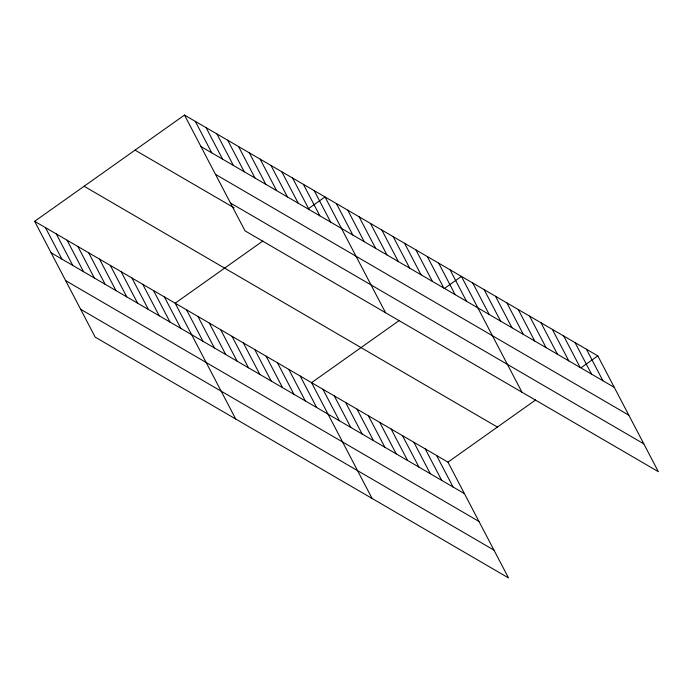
<?xml version="1.0" encoding="UTF-8"?>
<svg xmlns="http://www.w3.org/2000/svg" width="693" height="693" viewBox="0 0 693 693"><rect width="100%" height="100%" fill="white"/><g stroke="black" fill="none" stroke-linecap="round" stroke-linejoin="round"><path stroke-width="1.04" d="M34.65 221.318L447.964 462.136L508.506 577.936L95.192 337.127L34.65 221.318L184.494 115.064L597.808 355.873L658.35 471.682L245.036 230.864L184.494 115.064M262.838 241.034L175.173 303.196L235.715 419.005M308.541 208.628L325.026 196.942L385.568 312.742M399.229 320.504L311.573 382.666L372.115 498.466M444.932 288.097L461.417 276.403L521.959 392.212M447.964 462.136L535.62 399.974M581.323 367.567L597.808 355.873M200.953 146.544L614.267 387.361M215.506 174.367L628.811 415.185M230.492 203.04L643.806 443.858M135.048 150.13L234.139 207.857M84.096 186.252L497.409 427.07M51.109 252.798L464.423 493.615M65.653 280.63L478.967 521.439M80.648 309.295L493.953 550.112M586.443 349.255L602.901 380.734M575.077 342.628L591.536 374.116M563.712 336.01L580.171 367.489M552.347 329.383L568.806 360.871M540.982 322.765L557.441 354.244M529.608 316.138L546.067 347.626M518.243 309.52L534.701 340.999M506.878 302.893L523.336 334.381M495.512 296.275L511.971 327.754M484.147 289.648L500.606 321.136M472.782 283.03L489.241 314.509M450.052 269.785L466.51 301.264M438.686 263.167L455.145 294.646M427.312 256.54L443.78 288.019M415.947 249.922L432.406 281.401M404.582 243.295L421.041 274.783M393.217 236.677L409.676 268.156M381.852 230.05L398.31 261.538M370.486 223.432L386.945 254.911M359.121 216.805L375.58 248.293M347.756 210.187L364.215 241.666M336.391 203.56L352.85 235.048M314.215 190.644L330.674 222.124M303.404 184.338L319.863 215.826M292.593 178.04L309.052 209.529M436.599 455.509L453.057 486.997M281.782 171.743L298.241 203.231M425.233 448.891L441.692 480.37M270.972 165.445L287.43 196.933M413.868 442.264L430.327 473.752M260.161 159.147L276.62 190.636M402.494 435.646L418.962 467.125M249.35 152.85L265.809 184.338M391.129 429.019L407.588 460.507M238.548 146.552L255.007 178.04M379.764 422.401L396.223 453.88M227.737 140.255L244.196 171.734M368.399 415.774L384.858 447.262M216.926 133.957L233.385 165.436M357.034 409.156L373.492 440.635M206.116 127.659L222.574 159.139M345.668 402.529L362.127 434.017M195.305 121.362L211.763 152.841M334.303 395.911L350.762 427.39M322.938 389.284L339.397 420.772M300.208 376.039L316.666 407.527M288.834 369.421L305.292 400.9M277.469 362.794L293.927 394.282M266.103 356.176L282.562 387.656M254.738 349.549L271.197 381.037M243.373 342.931L259.832 374.411M232.008 336.304L248.466 367.792M220.643 329.686L237.101 361.166M209.277 323.059L225.736 354.547M197.912 316.441L214.371 347.921M186.538 309.814L203.006 341.303M164.371 296.899L180.83 328.378M153.56 290.601L170.019 322.08M142.749 284.303L159.208 315.783M131.939 278.006L148.397 309.485M121.128 271.699L137.586 303.188M110.317 265.402L126.776 296.89M99.506 259.104L115.965 290.592M88.695 252.806L105.154 284.295M77.893 246.509L94.352 277.997M67.082 240.211L83.541 271.699M56.272 233.913L72.73 265.402M45.461 227.616L61.92 259.095"/></g></svg>
